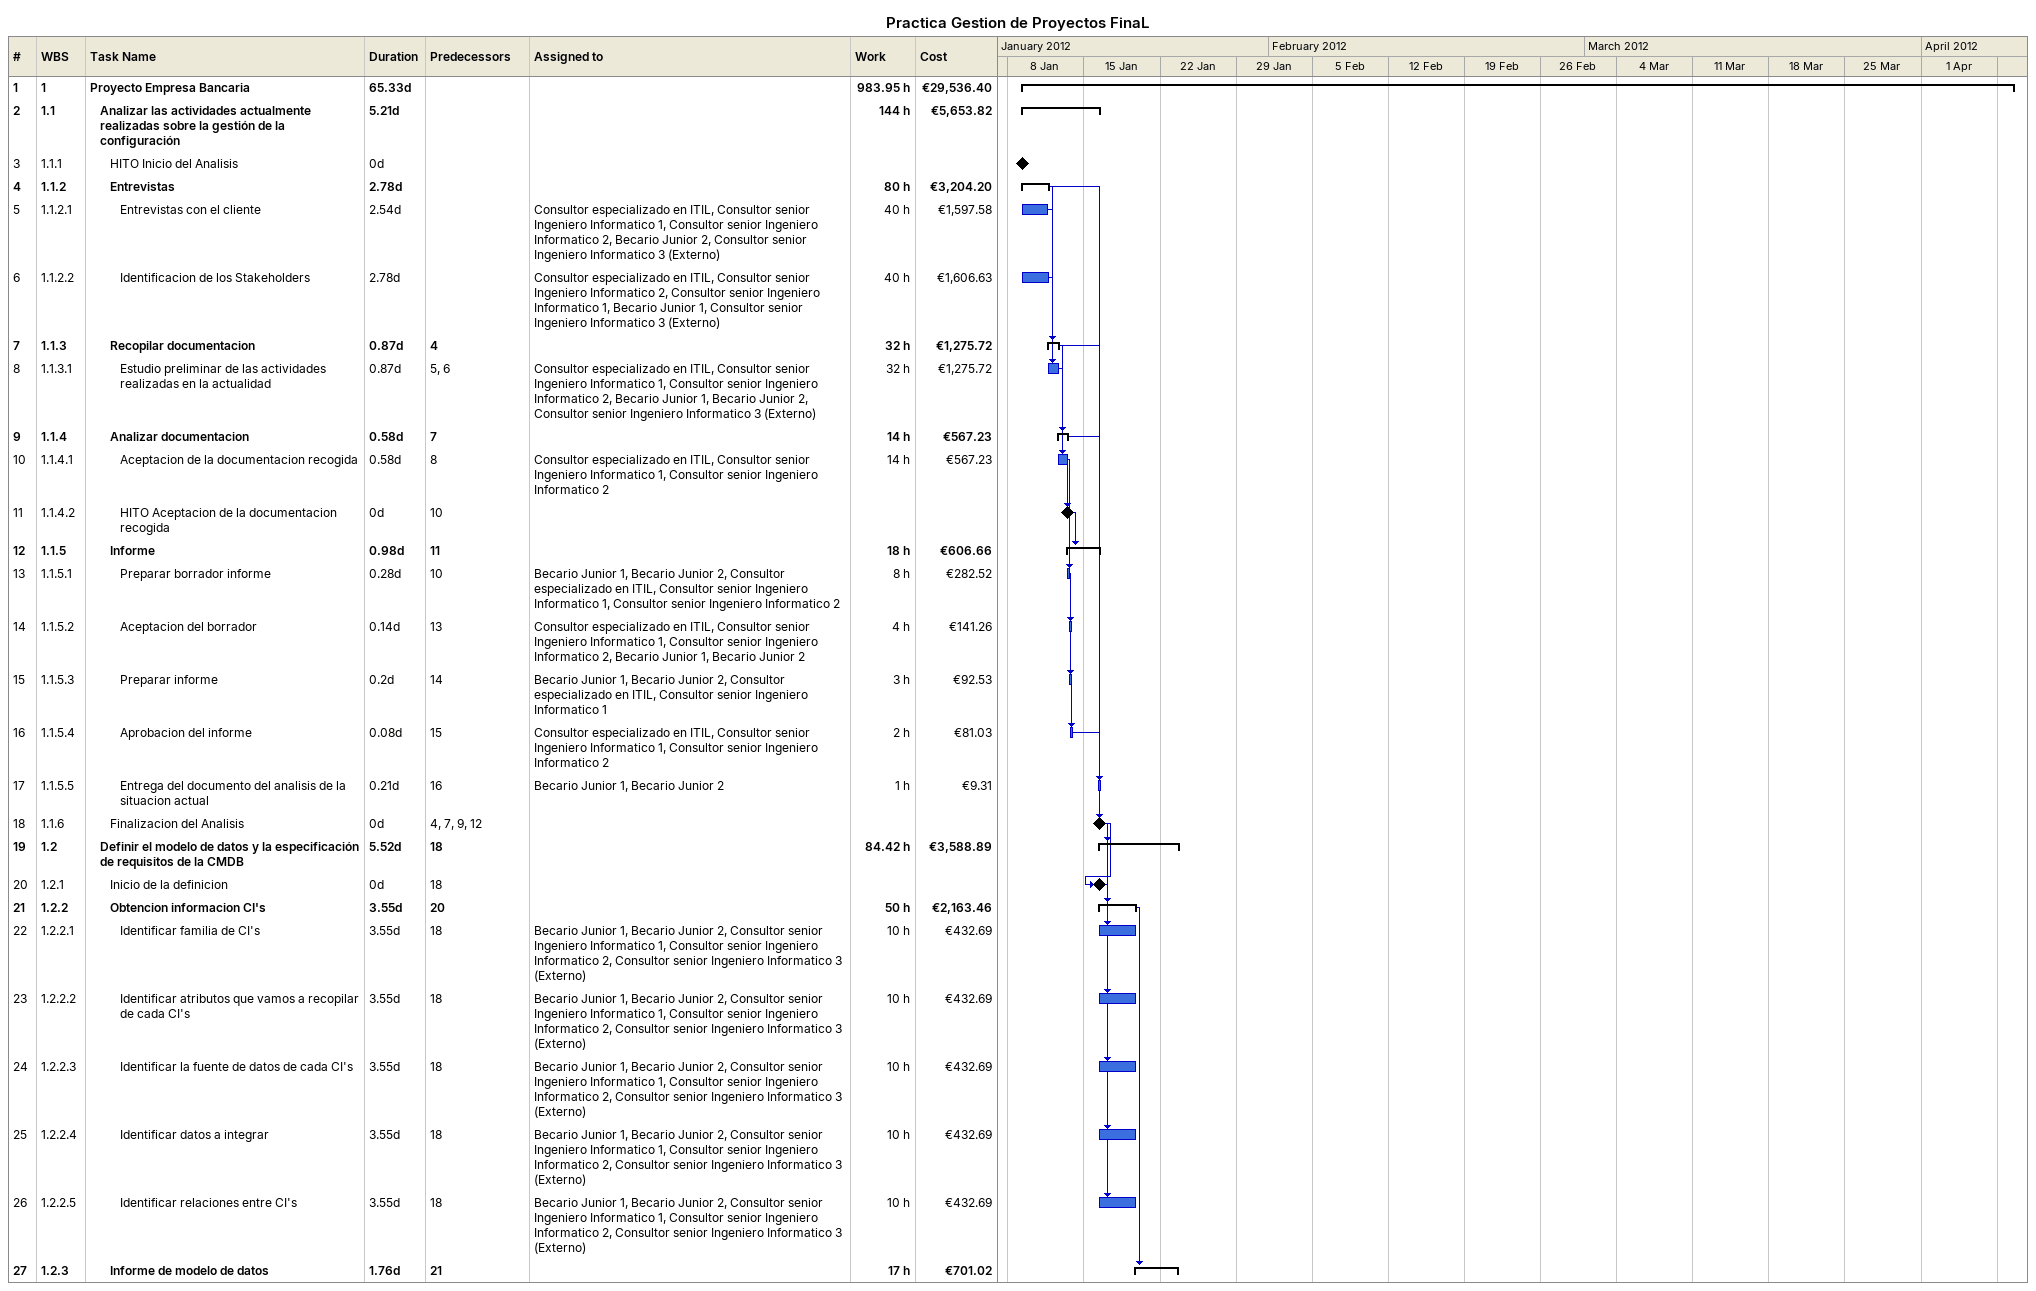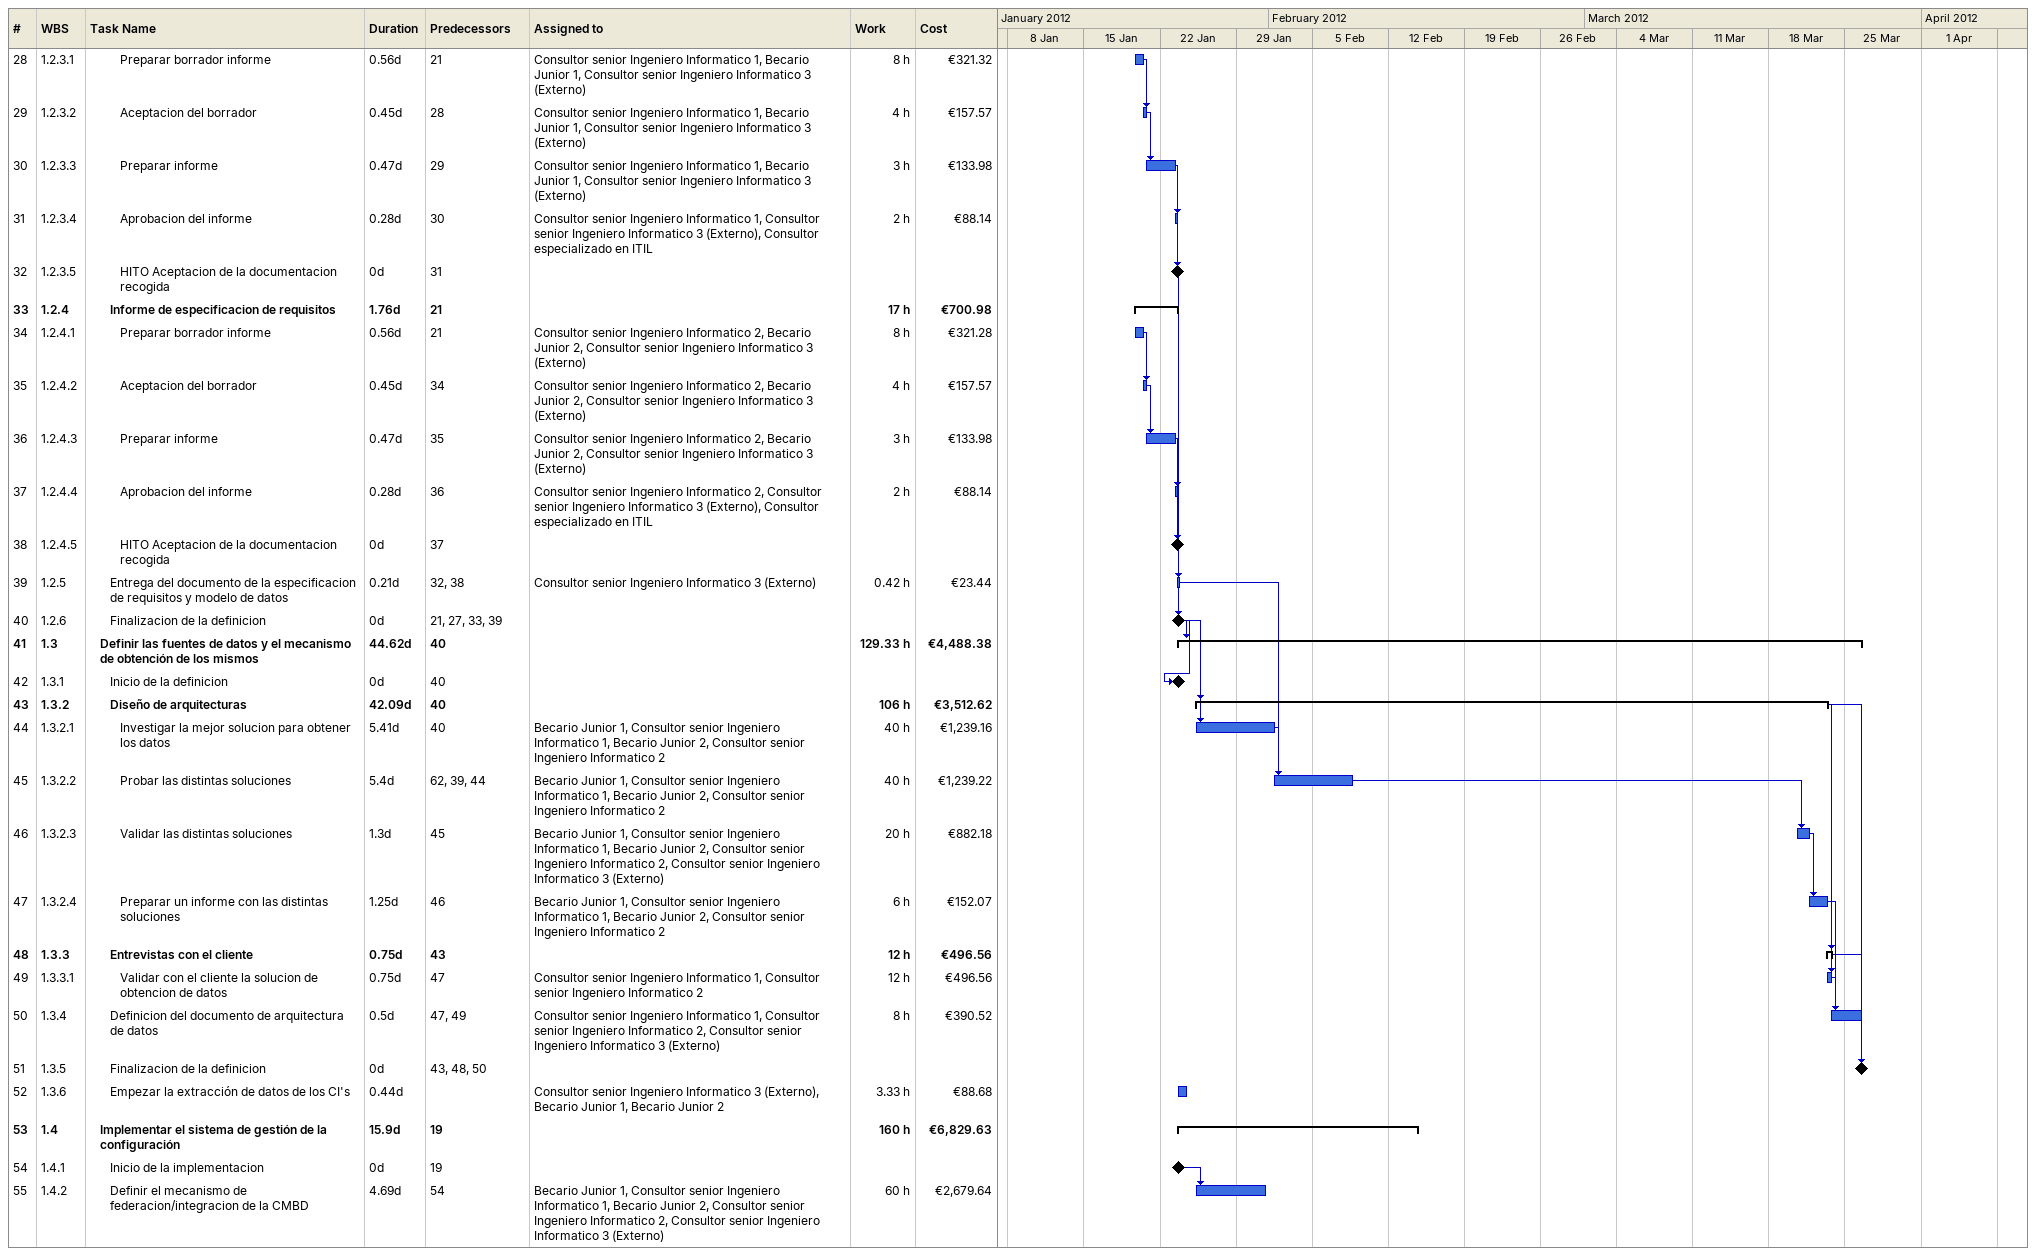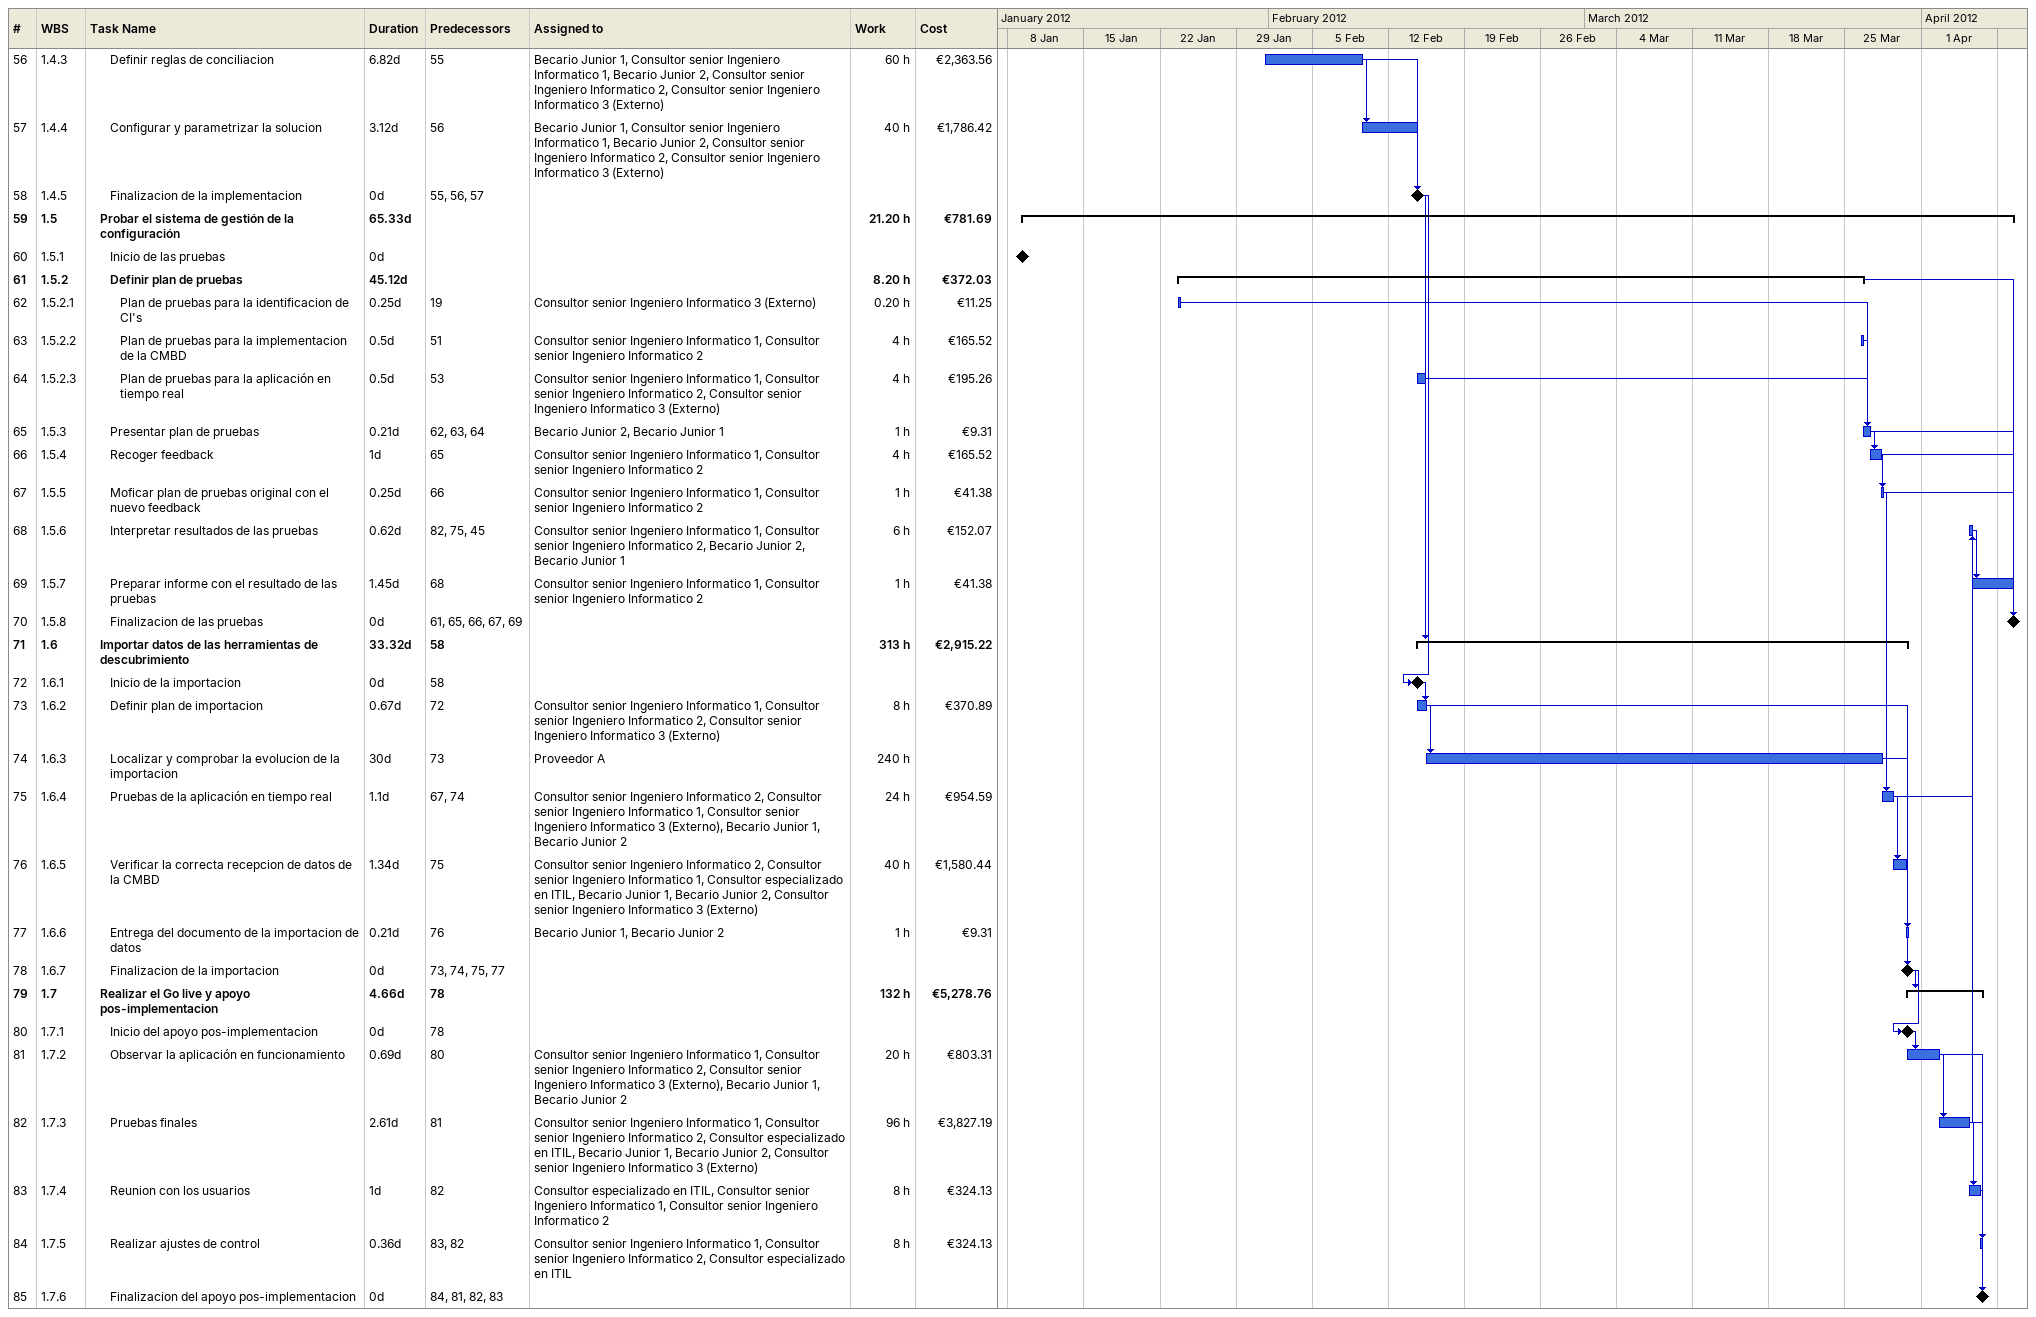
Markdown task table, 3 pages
Practica Gestion de Proyectos FinaL

| ID | WBS | Task | Duration | Start | Finish | Predecessors | Resources | Work (h) | Cost (€) |
|---|---|---|---|---|---|---|---|---|---|
| 1 | 1 | **Proyecto Empresa Bancaria** | 65.33d | 2012-01-09 | 2012-04-09 |  |  | 983.95 | 29536.40 |
| 2 | 1.1 | **Analizar las actividades actualmente realizadas sobre la gestión de la configuración** | 5.21d | 2012-01-09 | 2012-01-16 |  |  | 144 | 5653.82 |
| 3 | 1.1.1 | HITO Inicio del Analisis | 0d | 2012-01-09 | 2012-01-09 |  |  |  |  |
| 4 | 1.1.2 | **Entrevistas** | 2.78d | 2012-01-09 | 2012-01-11 |  |  | 80 | 3204.20 |
| 5 | 1.1.2.1 | Entrevistas con el cliente | 2.54d | 2012-01-09 | 2012-01-11 |  | Consultor especializado en ITIL, Consultor senior Ingeniero Informatico 1, Consultor senior Ingeniero Informatico 2, Becario Junior 2, Consultor senior Ingeniero Informatico 3 (Externo) | 40 | 1597.58 |
| 6 | 1.1.2.2 | Identificacion de los Stakeholders | 2.78d | 2012-01-09 | 2012-01-11 |  | Consultor especializado en ITIL, Consultor senior Ingeniero Informatico 2, Consultor senior Ingeniero Informatico 1, Becario Junior 1, Consultor senior Ingeniero Informatico 3 (Externo) | 40 | 1606.63 |
| 7 | 1.1.3 | **Recopilar documentacion** | 0.87d | 2012-01-11 | 2012-01-12 | 4 |  | 32 | 1275.72 |
| 8 | 1.1.3.1 | Estudio preliminar de las actividades realizadas en la actualidad | 0.87d | 2012-01-11 | 2012-01-12 | 5, 6 | Consultor especializado en ITIL, Consultor senior Ingeniero Informatico 1, Consultor senior Ingeniero Informatico 2, Becario Junior 1, Becario Junior 2, Consultor senior Ingeniero Informatico 3 (Externo) | 32 | 1275.72 |
| 9 | 1.1.4 | **Analizar documentacion** | 0.58d | 2012-01-12 | 2012-01-13 | 7 |  | 14 | 567.23 |
| 10 | 1.1.4.1 | Aceptacion de la documentacion recogida | 0.58d | 2012-01-12 | 2012-01-13 | 8 | Consultor especializado en ITIL, Consultor senior Ingeniero Informatico 1, Consultor senior Ingeniero Informatico 2 | 14 | 567.23 |
| 11 | 1.1.4.2 | HITO Aceptacion de la documentacion recogida | 0d | 2012-01-13 | 2012-01-13 | 10 |  |  |  |
| 12 | 1.1.5 | **Informe** | 0.98d | 2012-01-13 | 2012-01-16 | 11 |  | 18 | 606.66 |
| 13 | 1.1.5.1 | Preparar borrador informe | 0.28d | 2012-01-13 | 2012-01-13 | 10 | Becario Junior 1, Becario Junior 2, Consultor especializado en ITIL, Consultor senior Ingeniero Informatico 1, Consultor senior Ingeniero Informatico 2 | 8 | 282.52 |
| 14 | 1.1.5.2 | Aceptacion del borrador | 0.14d | 2012-01-13 | 2012-01-13 | 13 | Consultor especializado en ITIL, Consultor senior Ingeniero Informatico 1, Consultor senior Ingeniero Informatico 2, Becario Junior 1, Becario Junior 2 | 4 | 141.26 |
| 15 | 1.1.5.3 | Preparar informe | 0.2d | 2012-01-13 | 2012-01-13 | 14 | Becario Junior 1, Becario Junior 2, Consultor especializado en ITIL, Consultor senior Ingeniero Informatico 1 | 3 | 92.53 |
| 16 | 1.1.5.4 | Aprobacion del informe | 0.08d | 2012-01-13 | 2012-01-13 | 15 | Consultor especializado en ITIL, Consultor senior Ingeniero Informatico 1, Consultor senior Ingeniero Informatico 2 | 2 | 81.03 |
| 17 | 1.1.5.5 | Entrega del documento del analisis de la situacion actual | 0.21d | 2012-01-16 | 2012-01-16 | 16 | Becario Junior 1, Becario Junior 2 | 1 | 9.31 |
| 18 | 1.1.6 | Finalizacion del Analisis | 0d | 2012-01-16 | 2012-01-16 | 4, 7, 9, 12 |  |  |  |
| 19 | 1.2 | **Definir el modelo de datos y la especificación de requisitos de la CMDB** | 5.52d | 2012-01-16 | 2012-01-23 | 18 |  | 84.42 | 3588.89 |
| 20 | 1.2.1 | Inicio de la definicion | 0d | 2012-01-16 | 2012-01-16 | 18 |  |  |  |
| 21 | 1.2.2 | **Obtencion informacion CI's** | 3.55d | 2012-01-16 | 2012-01-19 | 20 |  | 50 | 2163.46 |
| 22 | 1.2.2.1 | Identificar familia de CI's | 3.55d | 2012-01-16 | 2012-01-19 | 18 | Becario Junior 1, Becario Junior 2, Consultor senior Ingeniero Informatico 1, Consultor senior Ingeniero Informatico 2, Consultor senior Ingeniero Informatico 3 (Externo) | 10 | 432.69 |
| 23 | 1.2.2.2 | Identificar atributos que vamos a recopilar de cada CI's | 3.55d | 2012-01-16 | 2012-01-19 | 18 | Becario Junior 1, Becario Junior 2, Consultor senior Ingeniero Informatico 1, Consultor senior Ingeniero Informatico 2, Consultor senior Ingeniero Informatico 3 (Externo) | 10 | 432.69 |
| 24 | 1.2.2.3 | Identificar la fuente de datos de cada CI's | 3.55d | 2012-01-16 | 2012-01-19 | 18 | Becario Junior 1, Becario Junior 2, Consultor senior Ingeniero Informatico 1, Consultor senior Ingeniero Informatico 2, Consultor senior Ingeniero Informatico 3 (Externo) | 10 | 432.69 |
| 25 | 1.2.2.4 | Identificar datos a integrar | 3.55d | 2012-01-16 | 2012-01-19 | 18 | Becario Junior 1, Becario Junior 2, Consultor senior Ingeniero Informatico 1, Consultor senior Ingeniero Informatico 2, Consultor senior Ingeniero Informatico 3 (Externo) | 10 | 432.69 |
| 26 | 1.2.2.5 | Identificar relaciones entre CI's | 3.55d | 2012-01-16 | 2012-01-19 | 18 | Becario Junior 1, Becario Junior 2, Consultor senior Ingeniero Informatico 1, Consultor senior Ingeniero Informatico 2, Consultor senior Ingeniero Informatico 3 (Externo) | 10 | 432.69 |
| 27 | 1.2.3 | **Informe de modelo de datos** | 1.76d | 2012-01-19 | 2012-01-23 | 21 |  | 17 | 701.02 |
| 28 | 1.2.3.1 | Preparar borrador informe | 0.56d | 2012-01-19 | 2012-01-20 | 21 | Consultor senior Ingeniero Informatico 1, Becario Junior 1, Consultor senior Ingeniero Informatico 3 (Externo) | 8 | 321.32 |
| 29 | 1.2.3.2 | Aceptacion del borrador | 0.45d | 2012-01-20 | 2012-01-20 | 28 | Consultor senior Ingeniero Informatico 1, Becario Junior 1, Consultor senior Ingeniero Informatico 3 (Externo) | 4 | 157.57 |
| 30 | 1.2.3.3 | Preparar informe | 0.47d | 2012-01-20 | 2012-01-23 | 29 | Consultor senior Ingeniero Informatico 1, Becario Junior 1, Consultor senior Ingeniero Informatico 3 (Externo) | 3 | 133.98 |
| 31 | 1.2.3.4 | Aprobacion del informe | 0.28d | 2012-01-23 | 2012-01-23 | 30 | Consultor senior Ingeniero Informatico 1, Consultor senior Ingeniero Informatico 3 (Externo), Consultor especializado en ITIL | 2 | 88.14 |
| 32 | 1.2.3.5 | HITO Aceptacion de la documentacion recogida | 0d | 2012-01-23 | 2012-01-23 | 31 |  |  |  |
| 33 | 1.2.4 | **Informe de especificacion de requisitos** | 1.76d | 2012-01-19 | 2012-01-23 | 21 |  | 17 | 700.98 |
| 34 | 1.2.4.1 | Preparar borrador informe | 0.56d | 2012-01-19 | 2012-01-20 | 21 | Consultor senior Ingeniero Informatico 2, Becario Junior 2, Consultor senior Ingeniero Informatico 3 (Externo) | 8 | 321.28 |
| 35 | 1.2.4.2 | Aceptacion del borrador | 0.45d | 2012-01-20 | 2012-01-20 | 34 | Consultor senior Ingeniero Informatico 2, Becario Junior 2, Consultor senior Ingeniero Informatico 3 (Externo) | 4 | 157.57 |
| 36 | 1.2.4.3 | Preparar informe | 0.47d | 2012-01-20 | 2012-01-23 | 35 | Consultor senior Ingeniero Informatico 2, Becario Junior 2, Consultor senior Ingeniero Informatico 3 (Externo) | 3 | 133.98 |
| 37 | 1.2.4.4 | Aprobacion del informe | 0.28d | 2012-01-23 | 2012-01-23 | 36 | Consultor senior Ingeniero Informatico 2, Consultor senior Ingeniero Informatico 3 (Externo), Consultor especializado en ITIL | 2 | 88.14 |
| 38 | 1.2.4.5 | HITO Aceptacion de la documentacion recogida | 0d | 2012-01-23 | 2012-01-23 | 37 |  |  |  |
| 39 | 1.2.5 | Entrega del documento de la especificacion de requisitos y modelo de datos | 0.21d | 2012-01-23 | 2012-01-23 | 32, 38 | Consultor senior Ingeniero Informatico 3 (Externo) | 0.42 | 23.44 |
| 40 | 1.2.6 | Finalizacion de la definicion | 0d | 2012-01-23 | 2012-01-23 | 21, 27, 33, 39 |  |  |  |
| 41 | 1.3 | **Definir las fuentes de datos y el mecanismo de obtención de los mismos** | 44.62d | 2012-01-23 | 2012-03-26 | 40 |  | 129.33 | 4488.38 |
| 42 | 1.3.1 | Inicio de la definicion | 0d | 2012-01-23 | 2012-01-23 | 40 |  |  |  |
| 43 | 1.3.2 | **Diseño de arquitecturas** | 42.09d | 2012-01-25 | 2012-03-23 | 40 |  | 106 | 3512.62 |
| 44 | 1.3.2.1 | Investigar la mejor solucion para obtener los datos | 5.41d | 2012-01-25 | 2012-02-01 | 40 | Becario Junior 1, Consultor senior Ingeniero Informatico 1, Becario Junior 2, Consultor senior Ingeniero Informatico 2 | 40 | 1239.16 |
| 45 | 1.3.2.2 | Probar las distintas soluciones | 5.4d | 2012-02-01 | 2012-02-08 | 62, 39, 44 | Becario Junior 1, Consultor senior Ingeniero Informatico 1, Becario Junior 2, Consultor senior Ingeniero Informatico 2 | 40 | 1239.22 |
| 46 | 1.3.2.3 | Validar las distintas soluciones | 1.3d | 2012-03-20 | 2012-03-21 | 45 | Becario Junior 1, Consultor senior Ingeniero Informatico 1, Becario Junior 2, Consultor senior Ingeniero Informatico 2, Consultor senior Ingeniero Informatico 3 (Externo) | 20 | 882.18 |
| 47 | 1.3.2.4 | Preparar un informe con las distintas soluciones | 1.25d | 2012-03-21 | 2012-03-23 | 46 | Becario Junior 1, Consultor senior Ingeniero Informatico 1, Becario Junior 2, Consultor senior Ingeniero Informatico 2 | 6 | 152.07 |
| 48 | 1.3.3 | **Entrevistas con el cliente** | 0.75d | 2012-03-23 | 2012-03-23 | 43 |  | 12 | 496.56 |
| 49 | 1.3.3.1 | Validar con el cliente la solucion de obtencion de datos | 0.75d | 2012-03-23 | 2012-03-23 | 47 | Consultor senior Ingeniero Informatico 1, Consultor senior Ingeniero Informatico 2 | 12 | 496.56 |
| 50 | 1.3.4 | Definicion del documento de arquitectura de datos | 0.5d | 2012-03-23 | 2012-03-26 | 47, 49 | Consultor senior Ingeniero Informatico 1, Consultor senior Ingeniero Informatico 2, Consultor senior Ingeniero Informatico 3 (Externo) | 8 | 390.52 |
| 51 | 1.3.5 | Finalizacion de la definicion | 0d | 2012-03-26 | 2012-03-26 | 43, 48, 50 |  |  |  |
| 52 | 1.3.6 | Empezar la extracción de datos de los CI's | 0.44d | 2012-01-23 | 2012-01-24 |  | Consultor senior Ingeniero Informatico 3 (Externo), Becario Junior 1, Becario Junior 2 | 3.33 | 88.68 |
| 53 | 1.4 | **Implementar el sistema de gestión de la configuración** | 15.9d | 2012-01-23 | 2012-02-14 | 19 |  | 160 | 6829.63 |
| 54 | 1.4.1 | Inicio de la implementacion | 0d | 2012-01-23 | 2012-01-23 | 19 |  |  |  |
| 55 | 1.4.2 | Definir el mecanismo de federacion/integracion de la CMBD | 4.69d | 2012-01-25 | 2012-01-31 | 54 | Becario Junior 1, Consultor senior Ingeniero Informatico 1, Becario Junior 2, Consultor senior Ingeniero Informatico 2, Consultor senior Ingeniero Informatico 3 (Externo) | 60 | 2679.64 |
| 56 | 1.4.3 | Definir reglas de conciliacion | 6.82d | 2012-01-31 | 2012-02-09 | 55 | Becario Junior 1, Consultor senior Ingeniero Informatico 1, Becario Junior 2, Consultor senior Ingeniero Informatico 2, Consultor senior Ingeniero Informatico 3 (Externo) | 60 | 2363.56 |
| 57 | 1.4.4 | Configurar y parametrizar la solucion | 3.12d | 2012-02-09 | 2012-02-14 | 56 | Becario Junior 1, Consultor senior Ingeniero Informatico 1, Becario Junior 2, Consultor senior Ingeniero Informatico 2, Consultor senior Ingeniero Informatico 3 (Externo) | 40 | 1786.42 |
| 58 | 1.4.5 | Finalizacion de la implementacion | 0d | 2012-02-14 | 2012-02-14 | 55, 56, 57 |  |  |  |
| 59 | 1.5 | **Probar el sistema de gestión de la configuración** | 65.33d | 2012-01-09 | 2012-04-09 |  |  | 21.20 | 781.69 |
| 60 | 1.5.1 | Inicio de las pruebas | 0d | 2012-01-09 | 2012-01-09 |  |  |  |  |
| 61 | 1.5.2 | **Definir plan de pruebas** | 45.12d | 2012-01-23 | 2012-03-26 |  |  | 8.20 | 372.03 |
| 62 | 1.5.2.1 | Plan de pruebas para la identificacion de CI's | 0.25d | 2012-01-23 | 2012-01-23 | 19 | Consultor senior Ingeniero Informatico 3 (Externo) | 0.20 | 11.25 |
| 63 | 1.5.2.2 | Plan de pruebas para la implementacion de la CMBD | 0.5d | 2012-03-26 | 2012-03-26 | 51 | Consultor senior Ingeniero Informatico 1, Consultor senior Ingeniero Informatico 2 | 4 | 165.52 |
| 64 | 1.5.2.3 | Plan de pruebas para la aplicación en tiempo real | 0.5d | 2012-02-14 | 2012-02-15 | 53 | Consultor senior Ingeniero Informatico 1, Consultor senior Ingeniero Informatico 2, Consultor senior Ingeniero Informatico 3 (Externo) | 4 | 195.26 |
| 65 | 1.5.3 | Presentar plan de pruebas | 0.21d | 2012-03-26 | 2012-03-27 | 62, 63, 64 | Becario Junior 2, Becario Junior 1 | 1 | 9.31 |
| 66 | 1.5.4 | Recoger feedback | 1d | 2012-03-27 | 2012-03-28 | 65 | Consultor senior Ingeniero Informatico 1, Consultor senior Ingeniero Informatico 2 | 4 | 165.52 |
| 67 | 1.5.5 | Moficar plan de pruebas original con el nuevo feedback | 0.25d | 2012-03-28 | 2012-03-28 | 66 | Consultor senior Ingeniero Informatico 1, Consultor senior Ingeniero Informatico 2 | 1 | 41.38 |
| 68 | 1.5.6 | Interpretar resultados de las pruebas | 0.62d | 2012-04-05 | 2012-04-05 | 82, 75, 45 | Consultor senior Ingeniero Informatico 1, Consultor senior Ingeniero Informatico 2, Becario Junior 2, Becario Junior 1 | 6 | 152.07 |
| 69 | 1.5.7 | Preparar informe con el resultado de las pruebas | 1.45d | 2012-04-05 | 2012-04-09 | 68 | Consultor senior Ingeniero Informatico 1, Consultor senior Ingeniero Informatico 2 | 1 | 41.38 |
| 70 | 1.5.8 | Finalizacion de las pruebas | 0d | 2012-04-09 | 2012-04-09 | 61, 65, 66, 67, 69 |  |  |  |
| 71 | 1.6 | **Importar datos de las herramientas de descubrimiento** | 33.32d | 2012-02-14 | 2012-03-30 | 58 |  | 313 | 2915.22 |
| 72 | 1.6.1 | Inicio de la importacion | 0d | 2012-02-14 | 2012-02-14 | 58 |  |  |  |
| 73 | 1.6.2 | Definir plan de importacion | 0.67d | 2012-02-14 | 2012-02-15 | 72 | Consultor senior Ingeniero Informatico 1, Consultor senior Ingeniero Informatico 2, Consultor senior Ingeniero Informatico 3 (Externo) | 8 | 370.89 |
| 74 | 1.6.3 | Localizar y comprobar la evolucion de la importacion | 30d | 2012-02-15 | 2012-03-28 | 73 | Proveedor A | 240 |  |
| 75 | 1.6.4 | Pruebas de la aplicación en tiempo real | 1.1d | 2012-03-28 | 2012-03-29 | 67, 74 | Consultor senior Ingeniero Informatico 2, Consultor senior Ingeniero Informatico 1, Consultor senior Ingeniero Informatico 3 (Externo), Becario Junior 1, Becario Junior 2 | 24 | 954.59 |
| 76 | 1.6.5 | Verificar la correcta recepcion de datos de la CMBD | 1.34d | 2012-03-29 | 2012-03-30 | 75 | Consultor senior Ingeniero Informatico 2, Consultor senior Ingeniero Informatico 1, Consultor especializado en ITIL, Becario Junior 1, Becario Junior 2, Consultor senior Ingeniero Informatico 3 (Externo) | 40 | 1580.44 |
| 77 | 1.6.6 | Entrega del documento de la importacion de datos | 0.21d | 2012-03-30 | 2012-03-30 | 76 | Becario Junior 1, Becario Junior 2 | 1 | 9.31 |
| 78 | 1.6.7 | Finalizacion de la importacion | 0d | 2012-03-30 | 2012-03-30 | 73, 74, 75, 77 |  |  |  |
| 79 | 1.7 | **Realizar el Go live y apoyo pos-implementacion** | 4.66d | 2012-03-30 | 2012-04-06 | 78 |  | 132 | 5278.76 |
| 80 | 1.7.1 | Inicio del apoyo pos-implementacion | 0d | 2012-03-30 | 2012-03-30 | 78 |  |  |  |
| 81 | 1.7.2 | Observar la aplicación en funcionamiento | 0.69d | 2012-03-30 | 2012-04-02 | 80 | Consultor senior Ingeniero Informatico 1, Consultor senior Ingeniero Informatico 2, Consultor senior Ingeniero Informatico 3 (Externo), Becario Junior 1, Becario Junior 2 | 20 | 803.31 |
| 82 | 1.7.3 | Pruebas finales | 2.61d | 2012-04-02 | 2012-04-05 | 81 | Consultor senior Ingeniero Informatico 1, Consultor senior Ingeniero Informatico 2, Consultor especializado en ITIL, Becario Junior 1, Becario Junior 2, Consultor senior Ingeniero Informatico 3 (Externo) | 96 | 3827.19 |
| 83 | 1.7.4 | Reunion con los usuarios | 1d | 2012-04-05 | 2012-04-06 | 82 | Consultor especializado en ITIL, Consultor senior Ingeniero Informatico 1, Consultor senior Ingeniero Informatico 2 | 8 | 324.13 |
| 84 | 1.7.5 | Realizar ajustes de control | 0.36d | 2012-04-06 | 2012-04-06 | 83, 82 | Consultor senior Ingeniero Informatico 1, Consultor senior Ingeniero Informatico 2, Consultor especializado en ITIL | 8 | 324.13 |
| 85 | 1.7.6 | Finalizacion del apoyo pos-implementacion | 0d | 2012-04-06 | 2012-04-06 | 84, 81, 82, 83 |  |  |  |
